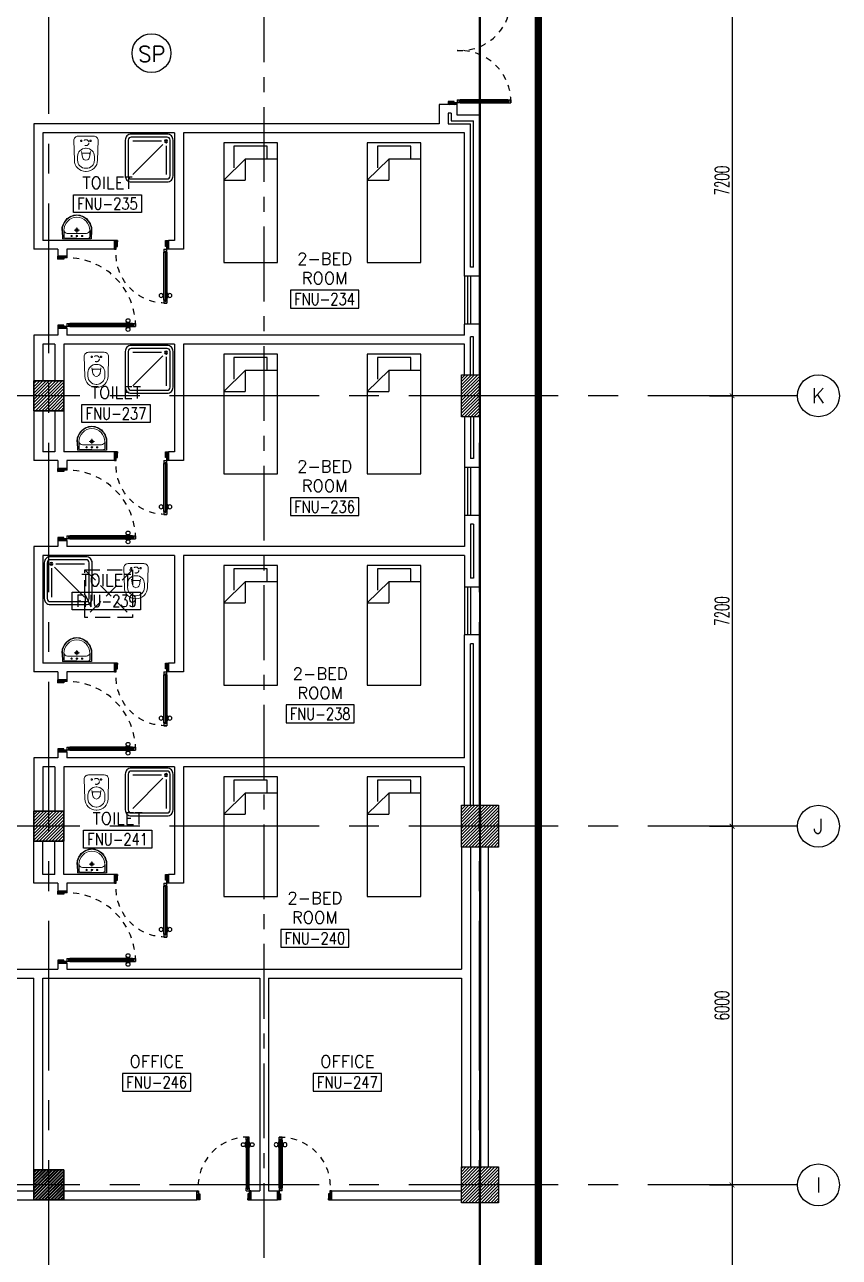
# Model space of a CAD drawing. Extents: x 0 to 90.9, y -1.6 to 78.
# Drawn here: x 77.32 to 90.95, y 35.32 to 55.94 of the extents above; entities that cross this region are included whole.
import ezdxf
from ezdxf.enums import TextEntityAlignment as Align

# ---------------------------------------------------------------- set-up
doc = ezdxf.new("R2010")
doc.units = 0
doc.header["$MEASUREMENT"] = 0
doc.header["$PDMODE"] = 34
for name, pattern in [('CENTER', [2, 1.25, -0.25, 0.25, -0.25]), ('CENTER2', [1.125, 0.75, -0.125, 0.125, -0.125]), ('CENTERX2', [4, 2.5, -0.5, 0.5, -0.5]), ('DASHED', [0.75, 0.5, -0.25]), ('HIDDEN', [0.375, 0.25, -0.125]), ('HIDDEN2', [0.1875, 0.125, -0.0625])]:
    doc.linetypes.add(name, pattern=pattern)
doc.layers.get('0').update_dxf_attribs({"color": 11, "linetype": 'CONTINUOUS'})
doc.layers.get('DEFPOINTS').update_dxf_attribs({"color": 11, "linetype": 'CONTINUOUS'})
for name, color, linetype in [('AX-CR', 11, 'CONTINUOUS'), ('AX-DIM', 11, 'CONTINUOUS'), ('AX-TXT', 11, 'CONTINUOUS'), ('AXES', 11, 'CENTERX2'), ('AXES1', 11, 'CENTER'), ('COL', 11, 'CONTINUOUS'), ('DOOR', 11, 'CONTINUOUS'), ('E-PA', 4, 'CONTINUOUS'), ('EJ', 11, 'CONTINUOUS'), ('ELEV', 11, 'CONTINUOUS'), ('FIX', 11, 'CONTINUOUS'), ('FUR', 11, 'CONTINUOUS'), ('HAT', 11, 'CONTINUOUS'), ('INSUL', 11, 'CONTINUOUS'), ('RM-BOX', 11, 'CONTINUOUS'), ('RM-NAME', 11, 'CONTINUOUS'), ('RM-NO', 11, 'CONTINUOUS'), ('ROOF', 11, 'CONTINUOUS'), ('SHAFT', 11, 'CONTINUOUS'), ('STR', 11, 'CONTINUOUS'), ('WALL', 11, 'CONTINUOUS'), ('WIN', 11, 'CONTINUOUS')]:
    doc.layers.add(name, color=color, linetype=linetype)
doc.styles.add('ROMANS', font='ROMANS.shx', dxfattribs={"width": 0.6})
doc.dimstyles.new('DIM-OUT', dxfattribs={"dimscale": 0, "dimtxt": 0.24, "dimasz": 0.08, "dimexe": 0.02, "dimexo": 0.02, "dimgap": 0.05, "dimtad": 1, "dimdec": 0, "dimlfac": 1000, "dimzin": 0, "dimdsep": 46, "dimtxsty": 'ROMANS', "dimblk1": 'ARCHTICK', "dimblk2": 'ARCHTICK', "dimsah": 1, "dimcen": 0.01, "dimdle": 0.08, "dimclrd": 7, "dimclre": 7, "dimclrt": 2, "dimadec": 0, "dimazin": 0, "dimtp": 2, "dimtm": 2, "dimtfac": 0.114286, "dimtdec": 0, "dimtix": 1, "dimtmove": 2, "dimatfit": 3, "dimldrblk": 'ARCHTICK', "dimfxl": 0, "dimtolj": 1, "dimtzin": 0, "dimarcsym": 0})

# ---------------------------------------------------------------- blocks, each defined once
blk = doc.blocks.new('RM1')
at = {"layer": 'RM-BOX'}
blk.add_lwpolyline([(570, -200), (-570, -200), (-570, -500), (570, -500)], close=True, dxfattribs=at)
at = {"layer": 'RM-NAME', "style": 'ROMANS'}
for tag, p in [('ROOMNAME1', (0, 324)), ('ROOMNAME2', (0, 0))]:
    blk.add_attdef(tag, text='', height=200, dxfattribs=at).set_placement(p, align=Align.MIDDLE)
at = {"layer": 'RM-NO', "style": 'ROMANS', "width": 0.8}
blk.add_attdef('ROOMNO', text='', height=200, dxfattribs=at).set_placement((0, -350), align=Align.MIDDLE)
blk = doc.blocks.new('DOOR90')
at = {"layer": 'DOOR', "linetype": 'ByBlock'}
for p, q in [((0, 0), (-150, 0)), ((-200, -25), (-1000, -25)), ((-200, -42), (-1000, -42)), ((-200, -58), (-1000, -58)), ((-1000, -75), (-200, -75))]:
    blk.add_line(p, q, dxfattribs=at)
at = {"layer": 'DOOR', "color": 0, "linetype": 'ByBlock'}
for p, q in [((-150, 0), (-150, -25)), ((-150, 0), (0, 0)), ((0, -50), (0, 0)), ((-1050, -25), (-1050, -75)), ((-1050, -75), (-1050, -25)), ((-1000, -25), (-1050, -25)), ((-1000, -75), (-1050, -75)), ((-1020, -42), (-1020, -58)), ((-1000, -42), (-1020, -42)), ((-1000, -58), (-1020, -58)), ((-1000, -25), (-1000, -42)), ((-1000, -58), (-1000, -75)), ((-968, -25), (-968, -18)), ((-878, -18), (-968, -18)), ((-968, -75), (-968, -82)), ((-878, -82), (-968, -82)), ((-955, -18), (-955, -9)), ((-955, -9), (-890, -9)), ((-955, -18), (-890, -18)), ((-955, -82), (-955, -91)), ((-955, -82), (-890, -82)), ((-955, -91), (-890, -91)), ((-890, -18), (-890, -9)), ((-890, -82), (-890, -91)), ((-878, -25), (-878, -18)), ((-878, -75), (-878, -82)), ((-200, -42), (-200, -25)), ((-200, -25), (-150, -25)), ((-180, -42), (-200, -42)), ((-200, -75), (-200, -58)), ((-200, -58), (-180, -58)), ((-150, -75), (-200, -75)), ((-180, -58), (-180, -42)), ((-150, -75), (-150, -25)), ((-150, -25), (-100, -25)), ((-100, -25), (-100, -50)), ((-100, -50), (0, -50)), ((-150, -900), (-150, -875)), ((-150, -875), (-100, -875)), ((0, -900), (-150, -900)), ((-150, -900), (0, -900)), ((-100, -850), (0, -850)), ((-100, -875), (-100, -850)), ((0, -850), (0, -900))]:
    blk.add_line(p, q, dxfattribs=at)
at = {"layer": 'DOOR', "color": 9, "linetype": 'ByBlock'}
for p, q in [((0, -50), (-114, 0)), ((0, -50), (-40, 0)), ((0, -50), (-100, -37)), ((0, -850), (-114, -900)), ((0, -850), (-100, -863)), ((0, -850), (-40, -900))]:
    blk.add_line(p, q, dxfattribs=at)
at = {"layer": 'DOOR', "color": 0, "linetype": 'ByBlock'}
for centre in [(-923, 24), (-923, -124)]:
    blk.add_circle(centre, 32.4, dxfattribs=at)
at = {"layer": 'DOOR', "color": 9, "linetype": 'ByBlock'}
for centre, radius, start, end in [((0, -50), 74.4, 137.7764, 180), ((0, -50), 54.4, 113.2074, 180), ((0, -50), 154, 161.1053, 166.2858), ((0, -50), 134, 158.1598, 169.28), ((0, -50), 114, 154.0838, 167.3774), ((0, -50), 94.4, 148.0182, 180), ((0, -50), 34.4, 90, 180), ((0, -50), 14.4, 90, 180), ((0, -850), 154, 193.7142, 198.8947), ((0, -850), 134, 190.72, 201.8402), ((0, -850), 94.4, 180, 211.9818), ((0, -850), 74.4, 180, 222.2236), ((0, -850), 54.4, 180, 246.7926), ((0, -850), 34.4, 180, 270), ((0, -850), 14.4, 180, 270)]:
    blk.add_arc(centre, radius, start, end, dxfattribs=at)
at = {"layer": 'DOOR', "linetype": 'HIDDEN', "ltscale": 0.5}
blk.add_arc((-222, -50), 828, 178.2701, 275.003, dxfattribs=at)
blk = doc.blocks.new('LAV1')
at = {"layer": 'FIX', "linetype": 'DASHED', "lineweight": 20, "ltscale": 0.05}
for p, q in [((0, 170), (0, 270)), ((0, 170), (0, 270)), ((50, 220), (-50, 220))]:
    blk.add_line(p, q, dxfattribs=at)
at = {"layer": 'FIX', "linetype": 'ByBlock', "ltscale": 0.3}
for p, q in [((-280, 210), (-275, 50)), ((-245, 210), (-245, 85)), ((0, 60), (-220, 60)), ((0, 60), (220, 60)), ((245, 210), (245, 85)), ((280, 210), (275, 50))]:
    blk.add_line(p, q, dxfattribs=at)
at = {"layer": 'FIX', "linetype": 'Continuous', "lineweight": 20}
for p, q in [((-275, 210), (-275, 50)), ((0, 50), (-275, 50)), ((0, 50), (-252, 50)), ((0, 155), (-181, 155)), ((0, 155), (181, 155)), ((0, 50), (275, 50)), ((0, 50), (252, 50)), ((275, 210), (275, 50))]:
    blk.add_line(p, q, dxfattribs=at)
at = {"layer": 'FIX', "lineweight": 20}
for p, q in [((16, 107), (-15, 107)), ((0, 92), (0, 123))]:
    blk.add_line(p, q, dxfattribs=at)
for centre, radius in [((0, 220), 29.5), ((0, 220), 22.5), ((0, 107), 15.5)]:
    blk.add_circle(centre, radius, dxfattribs=at)
at = {"layer": 'FIX', "linetype": 'HIDDEN', "lineweight": 20, "ltscale": 0.05}
for centre in [(-100, 107), (100, 107)]:
    blk.add_circle(centre, 12.4, dxfattribs=at)
at = {"layer": 'FIX', "linetype": 'ByBlock', "ltscale": 0.3}
for centre, radius, start, end in [((7, 220), 287, 91.3776, 182.0064), ((-7, 220), 287, 357.9936, 88.6224), ((-220, 85), 24.9, 179.7021, 269.9486), ((220, 85), 24.9, 270.0514, 0.2979)]:
    blk.add_arc(centre, radius, start, end, dxfattribs=at)
at = {"layer": 'FIX', "linetype": 'Continuous', "lineweight": 20}
for centre, radius, start, end in [((8, 217), 283, 91.6988, 181.351), ((-8, 217), 283, 358.649, 88.3012), ((8, 212), 253, 91.7328, 180.4884), ((-8, 212), 253, 359.5116, 88.2672), ((-179, 222), 66.9, 190.2006, 268.0786), ((179, 222), 66.9, 271.9214, 349.7994)]:
    blk.add_arc(centre, radius, start, end, dxfattribs=at)
blk = doc.blocks.new('WC1')
at = {"layer": 'FIX', "lineweight": 20}
for p, q in [((-727, 5), (-727, -5)), ((-674, 5), (-674, -5)), ((-534, 24), (-540, 0)), ((-540, 0), (-534, -24)), ((-210, 204), (-538, 194)), ((-475, 141), (-538, 141)), ((-395, 76), (-490, 60)), ((-339, 5), (-339, -5)), ((-538, -141), (-475, -141)), ((-538, -194), (-210, -204)), ((-490, -60), (-395, -76))]:
    blk.add_line(p, q, dxfattribs=at)
at = {"layer": 'FIX', "linetype": 'Continuous', "lineweight": 20}
blk.add_line((-420, -47), (-420, 45), dxfattribs=at)
at = {"layer": 'FIX', "lineweight": 20}
blk.add_lwpolyline([(-213, -204), (-210, -204, 0.414214), (-137, -131), (-137, 0), (-137, 131, 0.414214), (-210, 204)], format="xyb", dxfattribs=at)
at = {"layer": 'FIX', "linetype": 'HIDDEN2', "lineweight": 20, "ltscale": 0.3}
blk.add_circle((-245, 0), 49.8, dxfattribs=at)
at = {"layer": 'FIX', "linetype": 'HIDDEN', "lineweight": 20, "ltscale": 0.05}
for centre in [(-213, 78), (-213, -77)]:
    blk.add_circle(centre, 11.6, dxfattribs=at)
at = {"layer": 'FIX', "lineweight": 20}
for centre, radius, start, end in [((-538, 5), 189, 90, 180), ((-538, 5), 136, 90, 180), ((-473, -7), 68.2, 128.9242, 152.8468), ((-464, -18), 82, 108.496, 128.9242), ((-475, 5), 136, 360, 90), ((-538, -5), 189, 180, 270), ((-538, -5), 136, 180, 270), ((-473, 7), 68.2, 207.1532, 231.0758), ((-464, 18), 82, 231.0758, 251.504), ((-475, -5), 136, 270, 0)]:
    blk.add_arc(centre, radius, start, end, dxfattribs=at)
at = {"layer": 'FIX', "linetype": 'Continuous', "lineweight": 20}
for centre, start, end in [((-443, 46), 357.6662, 91.6121), ((-442, -46), 268.3879, 2.3338)]:
    blk.add_arc(centre, 22.3, start, end, dxfattribs=at)
blk = doc.blocks.new('SHR1')
at = {"layer": 'FIX'}
for p, q in [((-196, 196), (-700, 700)), ((-143, 218), (-143, 700)), ((-218, 143), (-700, 143))]:
    blk.add_line(p, q, dxfattribs=at)
for points in [[(-825, 125), (-825, 725, -0.414214), (-725, 825), (-125, 825, -0.414214), (-25, 725), (-25, 125, -0.414214), (-125, 25), (-725, 25, -0.414214)], [(-775, 125), (-775, 725, -0.414214), (-725, 775), (-125, 775, -0.414214), (-75, 725), (-75, 125, -0.414214), (-125, 75), (-725, 75, -0.414214)]]:
    blk.add_lwpolyline(points, format="xyb", close=True, dxfattribs=at)
for radius in [25, 15]:
    blk.add_circle((-143, 143), radius, dxfattribs=at)
blk = doc.blocks.new('AH20A')
at = {"layer": 'FUR'}
for p, q in [((0, 0.5), (0, -0.5)), ((1, 0.5), (0, 0.5)), ((0.136, 0.5), (0.136, -0.099)), ((1, -0.5), (1, 0.5)), ((0.136, 0.311), (0.028, 0.311)), ((0.028, 0.311), (0.028, -0.309)), ((0.136, -0.099), (0.313, -0.5)), ((0.136, -0.099), (0.313, -0.099)), ((0.313, -0.5), (0.313, -0.099)), ((0.028, -0.309), (0.208, -0.309)), ((0, -0.5), (1, -0.5))]:
    blk.add_line(p, q, dxfattribs=at)
blk = doc.blocks.new('DOOR100')
at = {"layer": 'DOOR', "color": 0, "linetype": 'ByBlock'}
for p, q in [((-76, 1251), (-76, 1301)), ((-76, 1301), (-26, 1301)), ((-26, 1301), (-76, 1301)), ((-59, 1251), (-76, 1251)), ((-59, 1251), (-59, 1271)), ((-43, 1271), (-59, 1271)), ((-43, 1251), (-43, 1271)), ((-26, 1251), (-43, 1251)), ((-26, 1251), (-26, 1301)), ((-92, 1206), (-92, 1141)), ((-83, 1206), (-92, 1206)), ((-83, 1141), (-92, 1141)), ((-83, 1129), (-83, 1219)), ((-76, 1219), (-83, 1219)), ((-83, 1206), (-83, 1141)), ((-76, 1129), (-83, 1129)), ((-26, 1219), (-19, 1219)), ((-26, 1129), (-19, 1129)), ((-19, 1129), (-19, 1219)), ((-19, 1206), (-19, 1141)), ((-19, 1206), (-10, 1206)), ((-19, 1141), (-10, 1141)), ((-10, 1206), (-10, 1141)), ((-1201, 0), (-1201, 150)), ((-1201, 150), (-1176, 150)), ((-1201, 150), (-1201, 0)), ((-1151, 0), (-1201, 0)), ((-1176, 150), (-1176, 100)), ((-1176, 100), (-1151, 100)), ((-1151, 100), (-1151, 0)), ((-76, 200), (-59, 200)), ((-76, 150), (-76, 200)), ((-76, 150), (-26, 150)), ((-59, 200), (-59, 180)), ((-59, 180), (-43, 180)), ((-51, 100), (-51, 0)), ((-26, 100), (-51, 100)), ((-51, 0), (-1, 0)), ((-43, 200), (-26, 200)), ((-43, 180), (-43, 200)), ((-26, 200), (-26, 150)), ((-1, 150), (-26, 150)), ((-26, 150), (-26, 100)), ((-1, 150), (-1, 0))]:
    blk.add_line(p, q, dxfattribs=at)
at = {"layer": 'DOOR', "linetype": 'ByBlock'}
for p, q in [((-76, 1251), (-76, 200)), ((-59, 200), (-59, 1251)), ((-43, 200), (-43, 1251)), ((-26, 200), (-26, 1251))]:
    blk.add_line(p, q, dxfattribs=at)
at = {"layer": 'DOOR', "color": 9, "linetype": 'ByBlock'}
for p, q in [((-1151, 0), (-1201, 114)), ((-1151, 0), (-1201, 40)), ((-1151, 0), (-1164, 100)), ((-51, 0), (-1, 114)), ((-51, 0), (-38, 100)), ((-51, 0), (-1, 40))]:
    blk.add_line(p, q, dxfattribs=at)
at = {"layer": 'DOOR', "color": 0, "linetype": 'ByBlock'}
for centre in [(-125, 1174), (22, 1174)]:
    blk.add_circle(centre, 32.4, dxfattribs=at)
at = {"layer": 'DOOR', "linetype": 'HIDDEN', "ltscale": 0.5}
blk.add_arc((-27, 152), 1149, 89.961, 180.0931, dxfattribs=at)
at = {"layer": 'DOOR', "color": 9, "linetype": 'ByBlock'}
for centre, radius, start, end in [((-1151, 0), 154, 103.7142, 108.8947), ((-1151, 0), 134, 100.72, 111.8402), ((-1151, 0), 94.4, 90, 121.9818), ((-1151, 0), 74.4, 90, 132.2236), ((-1151, 0), 54.4, 90, 156.7926), ((-1151, 0), 34.4, 90, 180), ((-1151, 0), 14.4, 90, 180), ((-51, 0), 94.4, 58.0182, 90), ((-51, 0), 74.4, 47.7764, 90), ((-51, 0), 54.4, 23.2074, 90), ((-51, 0), 34.4, 0, 90), ((-51, 0), 14.4, 0, 90), ((-51, 0), 134, 68.1598, 79.28), ((-51, 0), 114, 64.0838, 77.3774), ((-51, 0), 154, 71.1053, 76.2858)]:
    blk.add_arc(centre, radius, start, end, dxfattribs=at)
blk = doc.blocks.new('COL50')
at = {"layer": 'COL'}
blk.add_lwpolyline([(-250, 250), (-250, -250), (250, -250), (250, 250)], close=True, dxfattribs=at)
blk = doc.blocks.new('*X40')
at = {"color": 0}
for p, q in [((245929, 162720), (246399, 163190)), ((245929, 162773), (246345, 163190)), ((245929, 162826), (246292, 163190)), ((245929, 162879), (246239, 163190)), ((245929, 162932), (246186, 163190)), ((245929, 162985), (246133, 163190)), ((245929, 163038), (246080, 163190)), ((245929, 163091), (246027, 163190)), ((245929, 163144), (245974, 163190)), ((245952, 162690), (246429, 163167)), ((246005, 162690), (246429, 163114)), ((246058, 162690), (246429, 163061)), ((246111, 162690), (246429, 163008)), ((246164, 162690), (246429, 162955)), ((246217, 162690), (246429, 162902)), ((246270, 162690), (246429, 162849)), ((246323, 162690), (246429, 162796)), ((246376, 162690), (246429, 162742))]:
    blk.add_line(p, q, dxfattribs=at)
blk = doc.blocks.new('*X41')
at = {"color": 0}
for p, q in [((245929, 155507), (246411, 155990)), ((245929, 155560), (246358, 155990)), ((245929, 155613), (246305, 155990)), ((245929, 155666), (246252, 155990)), ((245929, 155719), (246199, 155990)), ((245929, 155772), (246146, 155990)), ((245929, 155825), (246093, 155990)), ((245929, 155879), (246040, 155990)), ((245929, 155932), (245987, 155990)), ((245964, 155490), (246429, 155954)), ((246017, 155490), (246429, 155901)), ((246070, 155490), (246429, 155848)), ((246123, 155490), (246429, 155795)), ((246176, 155490), (246429, 155742)), ((246229, 155490), (246429, 155689)), ((246282, 155490), (246429, 155636)), ((246335, 155490), (246429, 155583)), ((246388, 155490), (246429, 155530))]:
    blk.add_line(p, q, dxfattribs=at)
blk = doc.blocks.new('*X42')
at = {"color": 0}
for p, q in [((245929, 149515), (246404, 149990)), ((245929, 149568), (246351, 149990)), ((245929, 149621), (246298, 149990)), ((245929, 149674), (246245, 149990)), ((245929, 149727), (246192, 149990)), ((245929, 149780), (246139, 149990)), ((245929, 149833), (246086, 149990)), ((245929, 149886), (246033, 149990)), ((245929, 149939), (245979, 149990)), ((245957, 149490), (246429, 149962)), ((246010, 149490), (246429, 149908)), ((246063, 149490), (246429, 149855)), ((246116, 149490), (246429, 149802)), ((246169, 149490), (246429, 149749)), ((246222, 149490), (246429, 149696)), ((246275, 149490), (246429, 149643)), ((246328, 149490), (246429, 149590)), ((246381, 149490), (246429, 149537))]:
    blk.add_line(p, q, dxfattribs=at)
blk = doc.blocks.new('*X28')
at = {"color": 0}
for p, q in [((203889, 149530), (204349, 149990)), ((203889, 149583), (204296, 149990)), ((203889, 149636), (204243, 149990)), ((203889, 149689), (204189, 149990)), ((203889, 149742), (204136, 149990)), ((203889, 149795), (204083, 149990)), ((203889, 149848), (204030, 149990)), ((203889, 149901), (203977, 149990)), ((203889, 149954), (203924, 149990)), ((203902, 149490), (204389, 149977)), ((203955, 149490), (204389, 149924)), ((204008, 149490), (204389, 149871)), ((204061, 149490), (204389, 149818)), ((204114, 149490), (204389, 149765)), ((204167, 149490), (204389, 149712)), ((204220, 149490), (204389, 149658)), ((204273, 149490), (204389, 149605)), ((204326, 149490), (204389, 149552)), ((204379, 149490), (204389, 149499))]:
    blk.add_line(p, q, dxfattribs=at)
blk = doc.blocks.new('A$C272A55A0')
at = {"layer": 'DOOR', "color": 0, "linetype": 'ByBlock'}
for p, q in [((0, 900), (0, 1050)), ((50, 1050), (0, 1050)), ((50, 950), (50, 1050)), ((1750, 950), (1750, 1050)), ((1750, 1050), (1800, 1050)), ((1800, 1050), (1800, 900)), ((0, 900), (25, 900)), ((25, 950), (50, 950)), ((25, 900), (25, 950)), ((75, 900), (25, 900)), ((25, 850), (25, 900)), ((42, 850), (25, 850)), ((58, 870), (42, 870)), ((42, 870), (42, 850)), ((58, 850), (58, 870)), ((75, 850), (58, 850)), ((75, 900), (75, 850)), ((1725, 900), (1775, 900)), ((1725, 900), (1725, 850)), ((1725, 850), (1742, 850)), ((1742, 870), (1758, 870)), ((1742, 850), (1742, 870)), ((1775, 950), (1750, 950)), ((1758, 870), (1758, 850)), ((1758, 850), (1775, 850)), ((1775, 900), (1775, 950)), ((1800, 900), (1775, 900)), ((1775, 850), (1775, 900)), ((25, 50), (42, 50)), ((25, 50), (25, 0)), ((25, 0), (75, 0)), ((75, 0), (25, 0)), ((42, 50), (42, 30)), ((42, 30), (58, 30)), ((58, 50), (75, 50)), ((58, 50), (58, 30)), ((75, 50), (75, 0)), ((1718, 160), (1709, 160)), ((1709, 95), (1709, 160)), ((1718, 95), (1709, 95)), ((1725, 173), (1718, 173)), ((1718, 173), (1718, 83)), ((1718, 95), (1718, 160)), ((1725, 83), (1718, 83)), ((1742, 50), (1725, 50)), ((1725, 50), (1725, 0)), ((1775, 0), (1725, 0)), ((1725, 0), (1775, 0)), ((1742, 50), (1742, 30)), ((1758, 30), (1742, 30)), ((1775, 50), (1758, 50)), ((1758, 50), (1758, 30)), ((1775, 173), (1782, 173)), ((1775, 83), (1782, 83)), ((1775, 50), (1775, 0)), ((1782, 173), (1782, 83)), ((1782, 160), (1791, 160)), ((1782, 95), (1782, 160)), ((1782, 95), (1791, 95)), ((1791, 95), (1791, 160))]:
    blk.add_line(p, q, dxfattribs=at)
at = {"layer": 'DOOR', "color": 9, "linetype": 'ByBlock'}
for p, q in [((50, 1050), (0, 1010)), ((50, 1050), (0, 937)), ((50, 1050), (37, 950)), ((1750, 1050), (1800, 1010)), ((1750, 1050), (1800, 937)), ((1750, 1050), (1763, 950))]:
    blk.add_line(p, q, dxfattribs=at)
at = {"layer": 'DOOR', "linetype": 'ByBlock'}
for p, q in [((25, 850), (25, 50)), ((42, 850), (42, 50)), ((58, 850), (58, 50)), ((75, 50), (75, 850)), ((1725, 50), (1725, 850)), ((1742, 850), (1742, 50)), ((1758, 850), (1758, 50)), ((1775, 850), (1775, 50))]:
    blk.add_line(p, q, dxfattribs=at)
at = {"layer": 'DOOR', "color": 0, "linetype": 'ByBlock'}
for centre in [(1676, 128), (1824, 128)]:
    blk.add_circle(centre, 32.4, dxfattribs=at)
at = {"layer": 'DOOR', "color": 9, "linetype": 'ByBlock'}
for centre, radius, start, end in [((50, 1050), 34.4, 180, 270), ((50, 1050), 14.4, 180, 270), ((1750, 1050), 14.4, 270, 0), ((1750, 1050), 34.4, 270, 0), ((50, 1050), 54.4, 203.2074, 270), ((50, 1050), 74.4, 227.7764, 270), ((50, 1050), 94.4, 238.0182, 270), ((50, 1050), 114, 244.0838, 257.3774), ((50, 1050), 134, 248.1598, 259.28), ((50, 1050), 154, 251.1053, 256.2858), ((1750, 1050), 54.4, 270, 336.7926), ((1750, 1050), 74.4, 270, 312.2236), ((1750, 1050), 94.4, 270, 301.9818), ((1750, 1050), 114, 282.6226, 295.9162), ((1750, 1050), 134, 280.72, 291.8402), ((1750, 1050), 154, 283.7142, 288.8947)]:
    blk.add_arc(centre, radius, start, end, dxfattribs=at)
at = {"layer": 'DOOR', "linetype": 'HIDDEN', "ltscale": 0.5}
for centre, start, end in [((50, 851), 268.3174, 3.2965), ((1750, 851), 176.7035, 271.6826)]:
    blk.add_arc(centre, 851, start, end, dxfattribs=at)
at = {"layer": 'WALL', "linetype": 'ByBlock'}
blk.add_line((1800, 900), (1800, 1050), dxfattribs=at)
blk = doc.blocks.new('C11')
at = {"layer": 'HAT'}
h = blk.add_hatch(dxfattribs=at)
h.set_pattern_fill('ANSI31', color=256, scale=300, style=0)
h.set_pattern_definition([(45, (-248556.182, -75061.005), (-26.5165043, 26.5165043), [])])
h.paths.add_polyline_path([(300, 700), (0, 700), (0, 350), (300, 350)])
h.paths.add_polyline_path([(300, 350), (0, 350), (0, 0), (300, 0)])
at = {"layer": 'COL'}
blk.add_lwpolyline([(300, 700), (300, 0), (0, 0), (0, 700)], close=True, dxfattribs=at)
blk = doc.blocks.new('C11D')
at = {"layer": 'COL', "linetype": 'ByBlock'}
for p in [(-320, 0), (0, 0)]:
    blk.add_blockref('C11', p, dxfattribs=at)
blk = doc.blocks.new('C5V')
at = {"layer": 'HAT'}
h = blk.add_hatch(dxfattribs=at)
h.set_pattern_fill('ANSI31', color=256, scale=300, style=0)
h.set_pattern_definition([(45, (-249196.182, -54711.005), (-26.5165043, 26.5165043), [])])
h.paths.add_polyline_path([(-20, 600), (-320, 600), (-320, 300), (-20, 300)])
h.paths.add_polyline_path([(-20, 300), (-320, 300), (-320, 0), (-20, 0)])
h = blk.add_hatch(dxfattribs=at)
h.set_pattern_fill('ANSI31', color=256, scale=300, style=0)
h.set_pattern_definition([(45, (-248876.182, -54711.005), (-26.5165043, 26.5165043), [])])
h.paths.add_polyline_path([(300, 600), (0, 600), (0, 300), (300, 300)])
h.paths.add_polyline_path([(300, 300), (0, 300), (0, 0), (300, 0)])
at = {"layer": 'COL'}
for points in [[(-20, 600), (-20, 0), (-320, 0), (-320, 600)], [(300, 600), (300, 0), (0, 0), (0, 600)]]:
    blk.add_lwpolyline(points, close=True, dxfattribs=at)
blk = doc.blocks.new('_ARCHTICK')
at = {"color": 0, "linetype": 'ByBlock', "const_width": 0.15}
blk.add_lwpolyline([(-0.5, -0.5), (0.5, 0.5)], dxfattribs=at)
blk = doc.blocks.new('*D129')
at = {"layer": 'AX-DIM', "color": 7, "lineweight": -2}
for p, q in [((88.774, 49.732), (89.174, 49.732)), ((89.154, 49.812), (89.154, 42.452)), ((88.774, 42.532), (89.174, 42.532))]:
    blk.add_line(p, q, dxfattribs=at)
at = {"layer": 'DEFPOINTS', "color": 0}
for p in [(88.754, 49.732), (88.754, 42.532), (89.154, 42.532)]:
    blk.add_point(p, dxfattribs=at)
at = {"layer": 'AX-DIM', "color": 7, "lineweight": -2, "xscale": 0.08, "yscale": 0.08, "zscale": 0.08}
for p, rotation in [((89.154, 49.732), 90), ((89.154, 42.532), 270)]:
    blk.add_blockref('_ARCHTICK', p, dxfattribs=dict(at, rotation=rotation))
at = {"layer": 'AX-DIM', "color": 2, "insert": (88.984, 46.132), "char_height": 0.24, "attachment_point": 5, "rotation": 90, "style": 'ROMANS'}
blk.add_mtext('\\A1;7200', dxfattribs=at)
blk = doc.blocks.new('*D128')
at = {"layer": 'AX-DIM', "color": 7, "lineweight": -2}
for p, q in [((88.774, 56.932), (89.174, 56.932)), ((89.154, 57.012), (89.154, 49.652)), ((88.774, 49.732), (89.174, 49.732))]:
    blk.add_line(p, q, dxfattribs=at)
at = {"layer": 'DEFPOINTS', "color": 0}
for p in [(88.754, 56.932), (88.754, 49.732), (89.154, 49.732)]:
    blk.add_point(p, dxfattribs=at)
at = {"layer": 'AX-DIM', "color": 7, "lineweight": -2, "xscale": 0.08, "yscale": 0.08, "zscale": 0.08}
for p, rotation in [((89.154, 56.932), 90), ((89.154, 49.732), 270)]:
    blk.add_blockref('_ARCHTICK', p, dxfattribs=dict(at, rotation=rotation))
at = {"layer": 'AX-DIM', "color": 2, "insert": (88.984, 53.332), "char_height": 0.24, "attachment_point": 5, "rotation": 90, "style": 'ROMANS'}
blk.add_mtext('\\A1;7200', dxfattribs=at)
blk = doc.blocks.new('*D125')
at = {"layer": 'AX-DIM', "color": 7, "lineweight": -2}
for p, q in [((88.774, 36.532), (89.174, 36.532)), ((89.154, 36.612), (89.154, 32.852)), ((88.774, 32.932), (89.174, 32.932))]:
    blk.add_line(p, q, dxfattribs=at)
at = {"layer": 'DEFPOINTS', "color": 0}
for p in [(88.754, 36.532), (88.754, 32.932), (89.154, 32.932)]:
    blk.add_point(p, dxfattribs=at)
at = {"layer": 'AX-DIM', "color": 7, "lineweight": -2, "xscale": 0.08, "yscale": 0.08, "zscale": 0.08}
for p, rotation in [((89.154, 36.532), 90), ((89.154, 32.932), 270)]:
    blk.add_blockref('_ARCHTICK', p, dxfattribs=dict(at, rotation=rotation))
at = {"layer": 'AX-DIM', "color": 2, "insert": (88.984, 34.732), "char_height": 0.24, "attachment_point": 5, "rotation": 90, "style": 'ROMANS'}
blk.add_mtext('\\A1;3600', dxfattribs=at)
blk = doc.blocks.new('*D116')
at = {"layer": 'AX-DIM', "color": 7, "lineweight": -2}
for p, q in [((88.774, 42.532), (89.174, 42.532)), ((89.154, 42.612), (89.154, 36.452)), ((88.774, 36.532), (89.174, 36.532))]:
    blk.add_line(p, q, dxfattribs=at)
at = {"layer": 'DEFPOINTS', "color": 0}
for p in [(88.754, 42.532), (88.754, 36.532), (89.154, 36.532)]:
    blk.add_point(p, dxfattribs=at)
at = {"layer": 'AX-DIM', "color": 7, "lineweight": -2, "xscale": 0.08, "yscale": 0.08, "zscale": 0.08}
for p, rotation in [((89.154, 42.532), 90), ((89.154, 36.532), 270)]:
    blk.add_blockref('_ARCHTICK', p, dxfattribs=dict(at, rotation=rotation))
at = {"layer": 'AX-DIM', "color": 2, "insert": (88.984, 39.532), "char_height": 0.24, "attachment_point": 5, "rotation": 90, "style": 'ROMANS'}
blk.add_mtext('\\A1;6000', dxfattribs=at)
blk = doc.blocks.new('AXR')
at = {"layer": 'AX-CR'}
blk.add_circle((350, 0), 350, dxfattribs=at)
at = {"layer": 'AX-TXT', "style": 'ROMANS'}
blk.add_attdef('AX', text='', height=250, dxfattribs=at).set_placement((350, 0), align=Align.MIDDLE)

msp = doc.modelspace()

# ---------------------------------------------------------------- linework, layer by layer
at = {"layer": 'AXES'}
for p, q in [((77.7289, -1.5519), (77.7289, 77.2608)), ((84.9289, -1.5519), (84.9289, 76.9108)), ((84.9489, -1.5519), (84.9489, 76.9108)), ((90.248, 49.7324), (68.7289, 49.7324)), ((90.248, 42.5324), (68.7289, 42.5324)), ((90.248, 36.5324), (68.7289, 36.5324))]:
    msp.add_line(p, q, dxfattribs=at)
at = {"layer": 'AXES1'}
msp.add_line((81.3289, 5.3124), (81.3289, 64.1324), dxfattribs=at)
at = {"layer": 'COL'}
msp.add_line((84.9489, 42.7824), (84.9489, 42.5824), dxfattribs=at)
msp.add_lwpolyline([(85.0731, 36.5824), (85.0816, 36.5824)], dxfattribs=at)
at = {"layer": 'E-PA', "color": 4}
msp.add_circle((79.4444, 55.4638), 0.3243, dxfattribs=at)
at = {"layer": 'EJ'}
for p, q in [((84.9289, 54.4324), (84.9289, 56.5824)), ((84.9489, 54.4324), (84.9489, 56.5824)), ((84.9289, 42.1824), (84.9289, 36.8324)), ((84.9489, 42.1824), (84.9489, 36.8324)), ((84.9289, 33.1824), (84.9289, 36.2824)), ((84.9489, 33.1824), (84.9489, 36.2824))]:
    msp.add_line(p, q, dxfattribs=at)
at = {"layer": 'ELEV', "linetype": 'CENTER2', "const_width": 0.12}
msp.add_lwpolyline([(85.9131, 2.9124), (85.9131, 66.5324)], dxfattribs=at)
at = {"layer": 'INSUL'}
for p, q in [((84.4039, 54.4574), (84.4039, 54.2824)), ((84.4539, 54.4574), (84.4039, 54.4574)), ((84.4539, 54.4574), (84.4539, 54.3324)), ((84.4039, 54.2824), (84.7789, 54.2824)), ((84.4539, 54.3324), (84.8289, 54.3324)), ((84.7789, 51.8824), (84.7789, 54.2824)), ((84.8289, 51.8824), (84.8289, 54.3324)), ((84.8289, 51.8824), (84.7789, 51.8824)), ((84.8289, 50.7199), (84.7789, 50.7199)), ((84.7789, 50.0824), (84.7789, 50.7199)), ((84.8289, 50.0824), (84.8289, 50.7199)), ((84.7789, 49.3824), (84.7789, 48.6824)), ((84.8289, 49.3824), (84.8289, 48.6824)), ((84.8289, 48.6824), (84.7789, 48.6824)), ((84.8289, 47.5824), (84.7789, 47.5824)), ((84.7789, 47.5824), (84.7789, 46.6824)), ((84.8289, 47.5824), (84.8289, 46.6824)), ((84.8289, 46.6824), (84.7789, 46.6824)), ((84.8289, 45.5824), (84.7789, 45.5824)), ((84.7789, 42.8824), (84.7789, 45.5824)), ((84.8289, 42.8824), (84.8289, 45.5824))]:
    msp.add_line(p, q, dxfattribs=at)
at = {"layer": 'ROOF'}
msp.add_line((84.9489, 42.8824), (84.9489, 54.4324), dxfattribs=at)
at = {"layer": 'SHAFT', "linetype": 'HIDDEN'}
for p, q in [((79.1289, 46.8224), (78.3289, 46.0224)), ((78.3289, 46.8224), (79.1289, 46.0224))]:
    msp.add_line(p, q, dxfattribs=at)
msp.add_lwpolyline([(78.3289, 46.8224), (79.1289, 46.8224), (79.1289, 46.0224), (78.3289, 46.0224)], close=True, dxfattribs=at)
at = {"layer": 'STR'}
msp.add_line((84.9489, 54.3324), (84.9489, 54.4324), dxfattribs=at)
at = {"layer": 'WALL'}
for p, q in [((84.5539, 54.6074), (84.2539, 54.6074)), ((84.2539, 54.6074), (84.2539, 54.2824)), ((84.5539, 54.6074), (84.5539, 54.4324)), ((77.4789, 54.2824), (77.4789, 53.0933)), ((84.2539, 54.2824), (77.4789, 54.2824)), ((84.5539, 54.4324), (84.9289, 54.4324)), ((84.9289, 51.7324), (84.9289, 54.4324)), ((79.8289, 54.1324), (77.6289, 54.1324)), ((84.6789, 54.1324), (79.9789, 54.1324)), ((84.6789, 51.7324), (84.6789, 54.1324)), ((77.8789, 52.1824), (77.4789, 52.1824)), ((78.8289, 52.3324), (77.6289, 52.3324)), ((78.8289, 52.1824), (78.0289, 52.1824)), ((79.8289, 52.3324), (79.7289, 52.3324)), ((79.9789, 52.1824), (79.7289, 52.1824)), ((84.9289, 51.7324), (84.6789, 51.7324)), ((84.6789, 50.7474), (84.6789, 50.9324)), ((84.9289, 50.9324), (84.6789, 50.9324)), ((84.9289, 50.0824), (84.9289, 50.9324)), ((77.8789, 50.7474), (77.4789, 50.7474)), ((84.6789, 50.7474), (78.0289, 50.7474)), ((77.8289, 50.5974), (77.6289, 50.5974)), ((79.8289, 50.5974), (77.9789, 50.5974)), ((84.6789, 50.5974), (79.9789, 50.5974)), ((84.6789, 50.0824), (84.6789, 50.5974)), ((84.6789, 49.3824), (84.6789, 48.5324)), ((84.9289, 49.3824), (84.9289, 48.5324)), ((77.8289, 48.7974), (77.6289, 48.7974)), ((78.8289, 48.7974), (77.9789, 48.7974)), ((79.8289, 48.7974), (79.7289, 48.7974)), ((77.8789, 48.6474), (77.4789, 48.6474)), ((78.8289, 48.6474), (78.0289, 48.6474)), ((79.9789, 48.6474), (79.7289, 48.6474)), ((84.9289, 48.5324), (84.6789, 48.5324)), ((84.6789, 47.7324), (84.6789, 47.2124)), ((84.9289, 47.7324), (84.6789, 47.7324)), ((84.9289, 47.7324), (84.9289, 46.5324)), ((77.8789, 47.2124), (77.4789, 47.2124)), ((79.8289, 47.0624), (77.6289, 47.0624)), ((84.6789, 47.2124), (78.0289, 47.2124)), ((84.6789, 47.0624), (79.9789, 47.0624)), ((84.6789, 47.0624), (84.6789, 46.5324)), ((84.9289, 46.5324), (84.6789, 46.5324)), ((84.6789, 43.6774), (84.6789, 45.7324)), ((84.9289, 45.7324), (84.6789, 45.7324)), ((84.9289, 42.8824), (84.9289, 45.7324)), ((78.8289, 45.2624), (77.6289, 45.2624)), ((79.8289, 45.2624), (79.7289, 45.2624)), ((77.8789, 45.1124), (77.4789, 45.1124)), ((78.8289, 45.1124), (78.0289, 45.1124)), ((79.9789, 45.1124), (79.7289, 45.1124)), ((77.8789, 43.6774), (77.4789, 43.6774)), ((77.8289, 43.5274), (77.6289, 43.5274)), ((79.8289, 43.5274), (77.9789, 43.5274)), ((84.6789, 43.6774), (78.0289, 43.6774)), ((84.6789, 43.5274), (79.9789, 43.5274)), ((84.6789, 42.8824), (84.6789, 43.5274)), ((77.4789, 41.5774), (77.4789, 42.2824)), ((77.6289, 41.7274), (77.6289, 42.2824)), ((77.8289, 41.7274), (77.8289, 42.2824)), ((77.9789, 41.7274), (77.9789, 42.2824)), ((84.6289, 42.1824), (84.6289, 40.1424)), ((84.7789, 42.1824), (84.7789, 36.8324)), ((85.0731, 42.1824), (85.0731, 36.8324)), ((77.8289, 41.7274), (77.6289, 41.7274)), ((78.8289, 41.7274), (77.9789, 41.7274)), ((79.8289, 41.7274), (79.7289, 41.7274)), ((77.8789, 41.5774), (77.4789, 41.5774)), ((78.8289, 41.5774), (78.0289, 41.5774)), ((79.9789, 41.5774), (79.7289, 41.5774)), ((75.6779, 40.1424), (77.8789, 40.1424)), ((78.0289, 40.1424), (84.6289, 40.1424)), ((75.6779, 39.9924), (77.4789, 39.9924)), ((77.4789, 36.7824), (77.4789, 39.9924)), ((77.6289, 39.9924), (81.2539, 39.9924)), ((77.6289, 36.7824), (77.6289, 39.9924)), ((81.2539, 39.9924), (81.2539, 36.4324)), ((81.4039, 39.9924), (81.4039, 36.4324)), ((81.4039, 39.9924), (84.6289, 39.9924)), ((82.4539, 39.9924), (83.7789, 39.9924)), ((84.6289, 39.9924), (84.6289, 36.8324)), ((74.1788, 36.4324), (77.4789, 36.4324)), ((77.9789, 36.4324), (80.2039, 36.4324)), ((80.2039, 36.4324), (80.2039, 36.2824)), ((81.1039, 36.4324), (81.1039, 36.2824)), ((81.1039, 36.4324), (81.2539, 36.4324)), ((81.4039, 36.4324), (81.5539, 36.4324)), ((81.5539, 36.4324), (81.5539, 36.2824)), ((82.4539, 36.4324), (84.6289, 36.4324)), ((82.4539, 36.4324), (82.4539, 36.2824)), ((70.7789, 36.2824), (77.4789, 36.2824)), ((77.9789, 36.2824), (80.2039, 36.2824)), ((81.1039, 36.2824), (81.5539, 36.2824)), ((82.4539, 36.2824), (84.6289, 36.2824))]:
    msp.add_line(p, q, dxfattribs=at)
at = {"layer": 'WALL', "linetype": 'ByBlock'}
for p, q in [((77.4789, 54.2824), (77.4789, 52.1824)), ((77.6289, 54.1324), (77.6289, 52.3324)), ((79.8289, 54.1324), (79.8289, 52.3324)), ((79.9789, 54.1324), (79.9789, 52.1824)), ((77.8789, 52.1824), (77.8789, 52.0474)), ((77.8789, 52.1824), (77.8789, 52.0649)), ((78.0289, 52.1824), (78.0289, 52.0474)), ((78.0289, 52.1824), (78.0289, 52.0649)), ((78.8289, 52.3324), (78.8289, 52.1824)), ((79.7289, 52.3324), (79.7289, 52.1824)), ((77.8789, 52.0649), (78.0289, 52.0649)), ((77.4789, 50.7474), (77.4789, 48.6474)), ((77.8789, 50.8649), (78.0289, 50.8649)), ((77.8789, 50.8649), (77.8789, 50.7474)), ((78.0289, 50.8649), (78.0289, 50.7474)), ((77.6289, 50.5974), (77.6289, 49.9806)), ((77.8289, 50.5974), (77.8289, 49.9824)), ((77.9789, 50.5974), (77.9789, 49.9824)), ((79.8289, 50.5974), (79.8289, 48.7974)), ((79.9789, 50.5974), (79.9789, 48.6474)), ((77.6289, 49.4824), (77.6289, 48.7974)), ((77.8289, 49.4824), (77.8289, 48.7974)), ((77.9789, 49.4824), (77.9789, 48.7974)), ((78.8289, 48.7974), (78.8289, 48.6474)), ((79.7289, 48.7974), (79.7289, 48.6474)), ((77.8789, 48.6474), (77.8789, 48.5124)), ((77.8789, 48.5124), (78.0289, 48.5124)), ((78.0289, 48.6474), (78.0289, 48.5124)), ((77.8789, 47.3124), (78.0289, 47.3124)), ((77.8789, 47.3124), (77.8789, 47.2124)), ((78.0289, 47.3124), (78.0289, 47.2124)), ((77.4789, 47.2124), (77.4789, 45.1124)), ((77.6289, 47.0624), (77.6289, 45.2624)), ((79.8289, 47.0624), (79.8289, 45.2624)), ((79.9789, 47.0624), (79.9789, 45.1124)), ((78.8289, 45.2624), (78.8289, 45.1124)), ((79.7289, 45.2624), (79.7289, 45.1124)), ((77.8789, 45.1124), (77.8789, 44.9779)), ((77.8789, 44.9779), (78.0289, 44.9779)), ((78.0289, 45.1124), (78.0289, 44.9779)), ((77.8789, 43.7779), (78.0289, 43.7779)), ((77.8789, 43.7779), (77.8789, 43.6774)), ((78.0289, 43.7779), (78.0289, 43.6774)), ((77.4789, 43.6774), (77.4789, 42.7824)), ((77.6289, 43.5274), (77.6289, 42.7824)), ((77.8289, 43.5274), (77.8289, 42.7824)), ((77.9789, 43.5274), (77.9789, 42.7824)), ((79.8289, 43.5274), (79.8289, 41.7274)), ((79.9789, 43.5274), (79.9789, 41.5774)), ((78.8289, 41.7274), (78.8289, 41.5774)), ((79.7289, 41.7274), (79.7289, 41.5774)), ((77.8789, 41.5774), (77.8789, 41.4429)), ((78.0289, 41.5774), (78.0289, 41.4429)), ((77.8789, 41.4429), (78.0289, 41.4429)), ((77.8789, 40.2429), (78.0289, 40.2429)), ((77.8789, 40.2429), (77.8789, 40.1424)), ((78.0289, 40.2429), (78.0289, 40.1424))]:
    msp.add_line(p, q, dxfattribs=at)
at = {"layer": 'WIN'}
for p, q in [((84.6789, 51.7324), (84.6789, 50.9324)), ((84.7289, 51.7324), (84.7289, 50.9324)), ((84.7789, 51.7324), (84.7789, 50.9324)), ((84.9289, 51.7324), (84.9289, 50.9324)), ((84.6789, 48.5324), (84.6789, 47.7324)), ((84.7289, 48.5324), (84.7289, 47.7324)), ((84.7789, 48.5324), (84.7789, 47.7324)), ((84.9289, 48.5324), (84.9289, 47.7324)), ((84.6789, 46.5324), (84.6789, 45.7324)), ((84.7289, 46.5324), (84.7289, 45.7324)), ((84.7789, 46.5324), (84.7789, 45.7324)), ((84.9289, 46.5324), (84.9289, 45.7324))]:
    msp.add_line(p, q, dxfattribs=at)

# ---------------------------------------------------------------- block references
at = {"layer": 'AXES', "xscale": 0.001, "yscale": 0.001, "zscale": 0.001}
for p, values in [((90.248, 49.7324), {'AX': 'K'}), ((90.248, 42.5324), {'AX': 'J'}), ((90.248, 36.5324), {'AX': 'I'})]:
    msp.add_blockref('AXR', p, dxfattribs=at).add_auto_attribs(values)
at = {"layer": 'COL', "yscale": 0.001, "zscale": 0.001}
for name, p, xscale in [('COL50', (77.7289, 49.7324), -0.001), ('COL50', (77.7289, 49.7324), 0.001), ('C11', (84.6289, 49.3824), 0.001), ('COL50', (77.7289, 42.5324), -0.001), ('COL50', (77.7289, 42.5324), 0.001), ('C11D', (84.9489, 42.1824), 0.001), ('COL50', (77.7289, 36.5324), -0.001), ('COL50', (77.7289, 36.5324), 0.001), ('C5V', (84.9489, 36.2324), 0.001)]:
    msp.add_blockref(name, p, dxfattribs=dict(at, xscale=xscale))
at = {"layer": 'DOOR', "color": 0, "linetype": 'ByBlock', "yscale": 0.001, "zscale": 0.001}
for name, p, xscale, rotation in [('A$C272A55A0', (85.4542, 54.6074), 0.001, 90), ('DOOR90', (79.7289, 52.3324), -0.001, 270), ('DOOR100', (77.8789, 50.8649), 0.001, 270), ('DOOR90', (79.7289, 48.7974), -0.001, 270), ('DOOR100', (77.8789, 47.3124), 0.001, 270), ('DOOR90', (79.7289, 45.2624), -0.001, 270), ('DOOR100', (77.8789, 43.7779), 0.001, 270), ('DOOR90', (79.7289, 41.7274), -0.001, 270), ('DOOR100', (77.8789, 40.2429), 0.001, 270), ('DOOR90', (81.1039, 36.2824), 0.001, 270), ('DOOR90', (81.5539, 36.2824), -0.001, 90)]:
    msp.add_blockref(name, p, dxfattribs=dict(at, xscale=xscale, rotation=rotation))
at = {"layer": 'FIX'}
for name, p, xscale, yscale, zscale, rotation in [('WC1', (78.3489, 54.2113), 0.0009999999999999998, 0.0009999999999999998, 0.001, 89.99999999999999), ('AH20A', (81.102, 53.9642), 2, 0.8999999999999998, 2, 270), ('AH20A', (83.5008, 53.9642), 2, 0.8999999999999998, 2, 270), ('WC1', (78.5239, 50.5974), 0.0009999999999999998, 0.0009999999999999998, 0.001, 89.99999999999999), ('AH20A', (81.102, 50.4292), 2, 0.8999999999999998, 2, 270), ('AH20A', (83.5008, 50.4292), 2, 0.8999999999999998, 2, 270), ('WC1', (79.1849, 47.0624), 0.0009999999999999998, 0.0009999999999999998, 0.001, 89.99999999999999), ('AH20A', (81.102, 46.8942), 2, 0.8999999999999998, 2, 270), ('AH20A', (83.5008, 46.8942), 2, 0.8999999999999998, 2, 270), ('WC1', (78.5239, 43.5274), 0.0009999999999999998, 0.0009999999999999998, 0.001, 89.99999999999999), ('AH20A', (81.102, 43.3592), 2, 0.8999999999999998, 2, 270), ('AH20A', (83.5008, 43.3592), 2, 0.8999999999999998, 2, 270)]:
    msp.add_blockref(name, p, dxfattribs=dict(at, xscale=xscale, yscale=yscale, zscale=zscale, rotation=rotation))
at = {"layer": 'FIX', "xscale": -0.0008800000000000001, "yscale": 0.0008800000000000001, "zscale": 0.0008800000000000001}
for p in [(78.1964, 52.3114), (78.4479, 48.7764), (78.1969, 45.2414), (78.4479, 41.7064)]:
    msp.add_blockref('LAV1', p, dxfattribs=at)
at = {"layer": 'HAT', "xscale": 0.001, "yscale": 0.001, "zscale": 0.001}
for name, p in [('*X40', (-168.4497, -113.2073)), ('*X41', (-168.4497, -113.2073)), ('*X42', (-168.4497, -113.2073)), ('*X28', (-126.4097, -113.2073))]:
    msp.add_blockref(name, p, dxfattribs=at)
at = {"layer": 'RM-NO'}
ref = msp.add_blockref('RM1', (78.7083, 53.2965), dxfattribs=dict(at, xscale=-0.001, yscale=0.001, zscale=0.001))
ref.add_attrib('ROOMNO', 'FNU-235', dxfattribs={"height": 0.2, "style": 'ROMANS', "width": 0.8}).set_placement((78.7083, 52.9465), align=Align.MIDDLE)
ref.add_attrib('ROOMNAME2', 'TOILET', dxfattribs={"layer": 'RM-NAME', "height": 0.2, "style": 'ROMANS'}).set_placement((78.7083, 53.2965), align=Align.MIDDLE)
at = {"layer": 'RM-NO', "xscale": 0.001, "yscale": 0.001, "zscale": 0.001}
for p, values in [((82.3396, 51.7007), {'ROOMNO': 'FNU-234', 'ROOMNAME2': 'ROOM', 'ROOMNAME1': '2-BED'}), ((82.3396, 48.2272), {'ROOMNO': 'FNU-236', 'ROOMNAME2': 'ROOM', 'ROOMNAME1': '2-BED'}), ((82.2657, 44.7608), {'ROOMNO': 'FNU-238', 'ROOMNAME2': 'ROOM', 'ROOMNAME1': '2-BED'}), ((82.176, 41.0067), {'ROOMNO': 'FNU-240', 'ROOMNAME2': 'ROOM', 'ROOMNAME1': '2-BED'}), ((79.5319, 38.5981), {'ROOMNO': 'FNU-246', 'ROOMNAME2': 'OFFICE'}), ((82.7199, 38.5981), {'ROOMNO': 'FNU-247', 'ROOMNAME2': 'OFFICE'})]:
    msp.add_blockref('RM1', p, dxfattribs=at).add_auto_attribs(values)
at = {"layer": 'RM-NO'}
ref = msp.add_blockref('RM1', (78.8513, 49.7866), dxfattribs=dict(at, xscale=-0.001, yscale=0.001, zscale=0.001))
ref.add_attrib('ROOMNO', 'FNU-237', dxfattribs={"height": 0.2, "style": 'ROMANS', "width": 0.8}).set_placement((78.8513, 49.4366), align=Align.MIDDLE)
ref.add_attrib('ROOMNAME2', 'TOILET', dxfattribs={"layer": 'RM-NAME', "height": 0.2, "style": 'ROMANS'}).set_placement((78.8513, 49.7866), align=Align.MIDDLE)
ref = msp.add_blockref('RM1', (78.6904, 46.6502), dxfattribs=dict(at, xscale=-0.001, yscale=0.001, zscale=0.001))
ref.add_attrib('ROOMNO', 'FNU-239', dxfattribs={"height": 0.2, "style": 'ROMANS', "width": 0.8}).set_placement((78.6904, 46.3002), align=Align.MIDDLE)
ref.add_attrib('ROOMNAME2', 'TOILET', dxfattribs={"layer": 'RM-NAME', "height": 0.2, "style": 'ROMANS'}).set_placement((78.6904, 46.6502), align=Align.MIDDLE)
ref = msp.add_blockref('RM1', (78.879, 42.6636), dxfattribs=dict(at, xscale=-0.001, yscale=0.001, zscale=0.001))
ref.add_attrib('ROOMNO', 'FNU-241', dxfattribs={"height": 0.2, "style": 'ROMANS', "width": 0.8}).set_placement((78.879, 42.3136), align=Align.MIDDLE)
ref.add_attrib('ROOMNAME2', 'TOILET', dxfattribs={"layer": 'RM-NAME', "height": 0.2, "style": 'ROMANS'}).set_placement((78.879, 42.6636), align=Align.MIDDLE)
at = {"layer": 'WALL', "xscale": -0.001, "yscale": 0.001, "zscale": 0.001}
for p, rotation in [((79.8309, 54.1344), 180), ((79.8309, 50.5994), 180), ((77.6269, 47.0644), 270), ((79.8309, 43.5294), 180)]:
    msp.add_blockref('SHR1', p, dxfattribs=dict(at, rotation=rotation))

# ---------------------------------------------------------------- texts
at = {"layer": 'E-PA', "color": 4, "style": 'ROMANS'}
msp.add_text('SP', height=0.26, dxfattribs=at).set_placement((79.222, 55.3198))

# ---------------------------------------------------------------- dimensions: what is measured, and where the dimension line sits
at = {"layer": 'AX-DIM'}
for base, p1, p2, picture, middle in [((89.1537, 49.7324), (88.7537, 56.9324), (88.7537, 49.7324), '*D128', (88.9837, 53.3324)), ((89.1537, 42.5324), (88.7537, 49.7324), (88.7537, 42.5324), '*D129', (88.9837, 46.1324)), ((89.1537, 36.5324), (88.7537, 42.5324), (88.7537, 36.5324), '*D116', (88.9837, 39.5324)), ((89.1537, 32.9324), (88.7537, 36.5324), (88.7537, 32.9324), '*D125', (88.9837, 34.7324))]:
    dim = msp.add_linear_dim(base=base, p1=p1, p2=p2, angle=270, dimstyle='DIM-OUT', override={"dimscale": 1}, dxfattribs=at)
    dim.commit()
    dim.dimension.update_dxf_attribs({"geometry": picture, "text_midpoint": middle})

doc.saveas('drawing.dxf')
